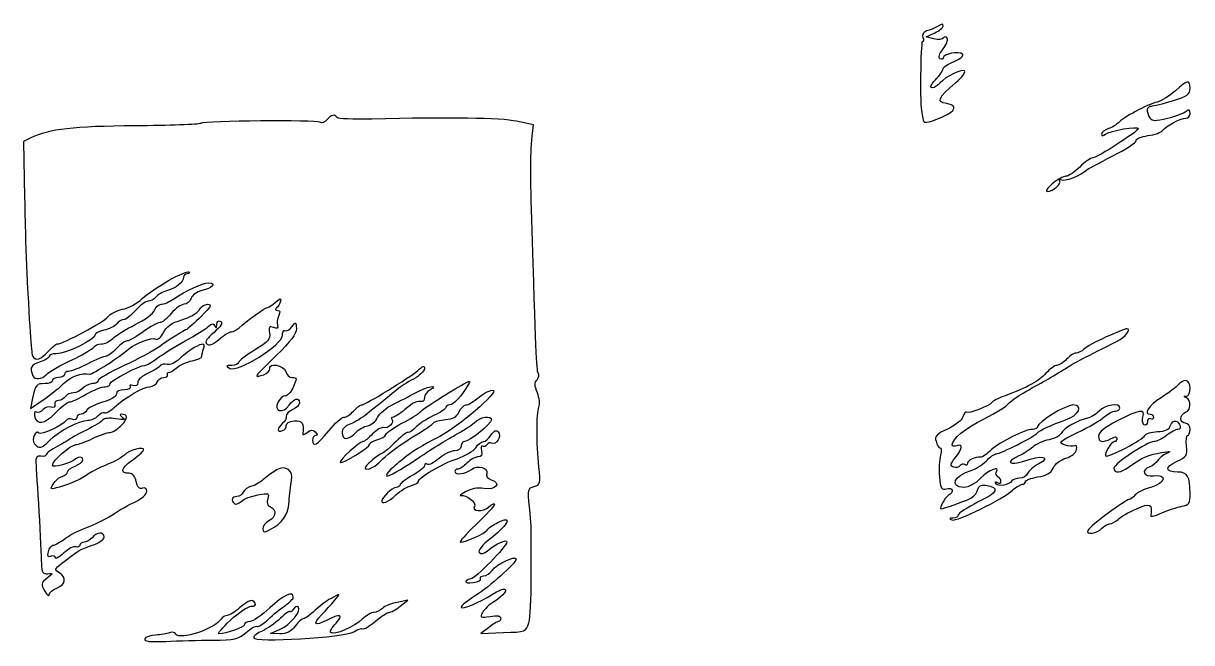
# Model space of a CAD drawing. Extents: x 0 to 69.4, y 0 to 30.3.
# Drawn here: x 62.7 to 69.35, y 3.61 to 7.14 of the extents above; entities that cross this region are included whole.
import ezdxf

# ---------------------------------------------------------------- set-up
doc = ezdxf.new("R2010")
doc.units = 0
doc.header["$MEASUREMENT"] = 0
doc.layers.get('0').update_dxf_attribs({"linetype": 'CONTINUOUS'})

msp = doc.modelspace()

# ---------------------------------------------------------------- linework, layer by layer
at = {"color": 0, "linetype": 'CONTINUOUS'}
for p, q in [((67.899, 7.11724), (67.899, 7.11724)), ((67.8382, 7.05994), (67.8868, 7.08251)), ((67.8817, 7.04779), (67.8382, 7.05994)), ((69.2564, 6.75271), (69.2564, 6.75271)), ((64.4271, 6.58778), (64.4271, 6.58778)), ((65.6024, 6.55826), (65.5069, 6.5791)), ((65.5954, 6.49403), (65.6024, 6.55826)), ((62.7433, 6.48535), (62.6999, 6.46451)), ((62.6999, 6.46451), (62.7068, 6.14513)), ((68.8624, 5.35183), (68.8624, 5.35183)), ((63.6721, 5.29107), (63.6721, 5.29107)), ((69.2721, 5.07926), (69.2721, 5.07926)), ((62.7519, 5.00288), (62.7399, 4.94564)), ((62.7399, 4.94564), (62.8075, 4.99072)), ((63.2642, 4.89356), (63.2642, 4.89356)), ((64.1407, 4.59494), (64.1407, 4.59494)), ((64.4479, 3.86242), (64.4479, 3.86242)), ((64.1025, 3.81033), (64.1025, 3.81033)), ((64.8872, 3.85374), (64.8264, 3.84158)), ((64.8438, 3.81901), (64.8872, 3.85374)), ((64.106, 3.6645), (64.1615, 3.68881)), ((64.1599, 3.66276), (64.106, 3.6645)), ((65.3472, 3.69749), (65.3038, 3.6645)), ((65.3038, 3.6645), (65.4322, 3.66971))]:
    msp.add_line(p, q, dxfattribs=at)
for points in [[(67.899, 7.11724), (67.8851, 7.10856), (67.859, 7.09814), (67.84, 7.09293)], [(67.8868, 7.08251), (67.9129, 7.09467), (67.9338, 7.11203), (67.9338, 7.12071)], [(67.9338, 7.12071), (67.9338, 7.13633), (67.9338, 7.13633), (67.899, 7.11724)], [(67.84, 7.09293), (67.8208, 7.08599), (67.8122, 7.0721), (67.8192, 7.05647)], [(67.8192, 7.05647), (67.8243, 7.04258), (67.8226, 7.03043), (67.8157, 7.03043)], [(67.9354, 7.053), (67.9303, 7.04432), (67.906, 7.04258), (67.8817, 7.04779)], [(67.9338, 6.9905), (67.9528, 7.01481), (67.9632, 7.04258), (67.9581, 7.05126)], [(67.9581, 7.05126), (67.9511, 7.06168), (67.9424, 7.06168), (67.9354, 7.053)], [(67.8157, 7.03043), (67.8053, 7.03043), (67.8018, 6.65549), (67.8122, 6.63118)], [(67.9164, 6.93494), (67.906, 6.94189), (67.9111, 6.96272), (67.9338, 6.9905)], [(67.9338, 6.94015), (67.9338, 6.93147), (67.925, 6.92974), (67.9164, 6.93494)], [(68.0449, 6.96099), (68.0257, 6.98008), (67.9338, 6.96272), (67.9338, 6.94015)], [(67.9338, 6.87765), (67.9338, 6.88633), (67.9615, 6.90543), (67.9963, 6.91932)], [(67.9963, 6.91932), (68.0326, 6.93494), (68.0535, 6.95231), (68.0449, 6.96099)], [(67.8903, 6.81521), (67.9146, 6.84125), (67.9338, 6.86897), (67.9338, 6.87765)], [(68.0551, 6.8655), (68.0361, 6.87765), (67.9493, 6.83431), (67.9181, 6.79785)], [(68.0067, 6.79958), (68.0431, 6.83083), (68.0639, 6.86035), (68.0551, 6.8655)], [(67.8713, 6.77007), (67.8574, 6.77007), (67.8643, 6.78743), (67.8903, 6.81521)], [(67.9181, 6.79785), (67.9042, 6.78222), (67.8851, 6.77007), (67.8713, 6.77007)], [(67.9546, 6.67979), (67.8938, 6.68847), (67.9042, 6.71104), (68.0067, 6.79958)], [(69.3397, 6.7666), (69.3397, 6.81694), (69.3242, 6.81521), (69.2564, 6.75271)], [(69.2564, 6.75271), (69.2251, 6.72493), (69.1783, 6.69542), (69.1522, 6.68847)], [(69.239, 6.69542), (69.3224, 6.72146), (69.3397, 6.73361), (69.3397, 6.7666)], [(67.9303, 6.60514), (68.0083, 6.63813), (68.0188, 6.67111), (67.9546, 6.67979)], [(69.1522, 6.68847), (69.095, 6.67458), (68.9561, 6.59993), (68.9318, 6.57042)], [(69.1124, 6.59819), (69.0897, 6.63292), (69.0932, 6.6659), (69.1193, 6.6659)], [(69.1193, 6.6659), (69.1297, 6.6659), (69.1853, 6.67979), (69.239, 6.69542)], [(64.3872, 6.57389), (64.3646, 6.58778), (63.7328, 6.58083), (63.7085, 6.56694)], [(64.4271, 6.58778), (64.415, 6.57389), (64.3976, 6.56694), (64.3872, 6.57389)], [(64.4861, 6.59993), (64.4722, 6.62076), (64.4514, 6.61729), (64.4271, 6.58778)], [(64.6824, 6.59125), (64.5782, 6.58951), (64.4896, 6.59299), (64.4861, 6.59993)], [(65.5069, 6.5791), (65.4167, 6.59819), (65.125, 6.6034), (64.6824, 6.59125)], [(67.8122, 6.63118), (67.8139, 6.62597), (67.8174, 6.61035), (67.8192, 6.59646)], [(67.8192, 6.59646), (67.8208, 6.56347), (67.8365, 6.56521), (67.9303, 6.60514)], [(69.2112, 6.59472), (69.1418, 6.57736), (69.1244, 6.57736), (69.1124, 6.59819)], [(69.1835, 6.52701), (69.1992, 6.55132), (69.2842, 6.59646), (69.3154, 6.59646)], [(69.3172, 6.63465), (69.305, 6.62424), (69.2582, 6.60688), (69.2112, 6.59472)], [(69.3154, 6.59646), (69.3293, 6.59646), (69.3397, 6.60861), (69.3397, 6.62424)], [(69.3397, 6.62424), (69.3397, 6.64507), (69.3346, 6.64854), (69.3172, 6.63465)], [(63.3335, 6.55306), (62.9881, 6.55132), (62.8457, 6.53396), (62.7433, 6.48535)], [(63.7085, 6.56694), (63.6981, 6.56), (63.5297, 6.55479), (63.3335, 6.55306)], [(69.0446, 6.53743), (69.0446, 6.52181), (68.8103, 6.37082), (68.786, 6.37082)], [(68.8746, 6.53743), (68.8538, 6.53049), (68.8364, 6.5166), (68.8364, 6.50618)], [(68.8589, 6.50618), (68.8832, 6.52528), (69.0446, 6.55479), (69.0446, 6.53743)], [(68.9318, 6.57042), (68.9214, 6.56), (68.8971, 6.54438), (68.8746, 6.53743)], [(69.1001, 6.4975), (69.1383, 6.50271), (69.1765, 6.5166), (69.1835, 6.52701)], [(65.5972, 5.89344), (65.585, 6.25971), (65.585, 6.37776), (65.5954, 6.49403)], [(68.8364, 6.50618), (68.8364, 6.49403), (68.8433, 6.49403), (68.8589, 6.50618)], [(68.8971, 6.38124), (68.9735, 6.41938), (69.0342, 6.45931), (69.0325, 6.46972)], [(69.0325, 6.46972), (69.0307, 6.48014), (69.0603, 6.49229), (69.1001, 6.4975)], [(68.7114, 6.31874), (68.6836, 6.29096), (68.6489, 6.26665), (68.6332, 6.26665)], [(68.786, 6.37082), (68.7739, 6.37082), (68.7408, 6.34825), (68.7114, 6.31874)], [(68.7496, 6.30138), (68.7547, 6.30658), (68.8207, 6.34131), (68.8971, 6.38124)], [(68.6332, 6.26665), (68.6193, 6.26665), (68.5846, 6.24756), (68.5551, 6.22325)], [(68.6107, 6.24582), (68.6332, 6.23714), (68.7218, 6.2736), (68.7496, 6.30138)], [(68.5551, 6.22325), (68.5274, 6.19894), (68.5135, 6.17985), (68.5274, 6.17985)], [(68.5274, 6.17985), (68.5603, 6.18158), (68.6124, 6.22499), (68.5968, 6.24061)], [(68.5968, 6.24061), (68.5899, 6.24756), (68.5968, 6.24929), (68.6107, 6.24582)], [(62.7068, 6.14513), (62.7103, 5.96804), (62.7156, 5.7806), (62.719, 5.72851)], [(65.6319, 5.1435), (65.6215, 5.15392), (65.6181, 5.20774), (65.5972, 5.89344)], [(62.719, 5.72851), (62.7381, 5.35531), (62.745, 5.25461), (62.7538, 5.24072)], [(63.3769, 5.57053), (63.4376, 5.62782), (63.6269, 5.73546), (63.6425, 5.72157)], [(63.6425, 5.72157), (63.6478, 5.71636), (63.6425, 5.71115), (63.6321, 5.71115)], [(63.6112, 5.69206), (63.6112, 5.66428), (63.5679, 5.62782), (63.5193, 5.61567)], [(63.5557, 5.56879), (63.6269, 5.6174), (63.7172, 5.65907), (63.7536, 5.65907)], [(63.6321, 5.71115), (63.62, 5.71115), (63.6112, 5.70247), (63.6112, 5.69206)], [(63.7536, 5.65907), (63.8022, 5.65907), (63.7763, 5.62956), (63.7154, 5.61567)], [(63.5193, 5.61567), (63.4932, 5.60872), (63.4654, 5.5931), (63.4533, 5.57921)], [(63.7154, 5.61567), (63.6876, 5.60872), (63.6599, 5.58963), (63.6547, 5.57053)], [(63.2642, 5.50976), (63.2971, 5.51497), (63.3474, 5.54275), (63.3769, 5.57053)], [(63.4099, 5.5549), (63.396, 5.5549), (63.3647, 5.53233), (63.3388, 5.50282)], [(63.4533, 5.57921), (63.4429, 5.56532), (63.4221, 5.5549), (63.4099, 5.5549)], [(63.4464, 5.50456), (63.4533, 5.52192), (63.4689, 5.53754), (63.4846, 5.53754)], [(63.4846, 5.53754), (63.4985, 5.53754), (63.5314, 5.55143), (63.5557, 5.56879)], [(63.6147, 5.53754), (63.5974, 5.53754), (63.5661, 5.51497), (63.5418, 5.48546)], [(63.6547, 5.57053), (63.6478, 5.55317), (63.6304, 5.53754), (63.6147, 5.53754)], [(63.6999, 5.50456), (63.7085, 5.52365), (63.7311, 5.53754), (63.7485, 5.53754)], [(63.7485, 5.53754), (63.7744, 5.53754), (63.7658, 5.52365), (63.7138, 5.46983)], [(63.9272, 5.40392), (63.9671, 5.44211), (64.0765, 5.52018), (64.0904, 5.52018)], [(64.0904, 5.52018), (64.0974, 5.52018), (64.1182, 5.53407), (64.1356, 5.54969)], [(64.1356, 5.54969), (64.1615, 5.574), (64.1685, 5.574), (64.1633, 5.5549)], [(64.1633, 5.5549), (64.1599, 5.54101), (64.1511, 5.52365), (64.1407, 5.51671)], [(62.8926, 5.3119), (62.9256, 5.3119), (63.1617, 5.43864), (63.1808, 5.46636)], [(63.1808, 5.46636), (63.1929, 5.48372), (63.2311, 5.50282), (63.2642, 5.50976)], [(63.3388, 5.50282), (63.3144, 5.47504), (63.2832, 5.45074), (63.2728, 5.45074)], [(63.3369, 5.42301), (63.3925, 5.449), (63.4411, 5.48719), (63.4464, 5.50456)], [(63.5418, 5.48546), (63.5175, 5.45768), (63.4897, 5.43343), (63.4776, 5.43343)], [(63.6008, 5.449), (63.646, 5.46115), (63.6894, 5.48719), (63.6999, 5.50456)], [(63.7138, 5.46983), (63.6756, 5.43343), (63.6356, 5.39697), (63.6235, 5.39176)], [(64.1407, 5.51671), (64.1303, 5.50803), (64.1321, 5.50282), (64.146, 5.50282)], [(64.1529, 5.47331), (64.1442, 5.45594), (64.1407, 5.43169), (64.146, 5.41781)], [(64.146, 5.50282), (64.1615, 5.50282), (64.1633, 5.49414), (64.1529, 5.47331)], [(63.1582, 5.39003), (63.1304, 5.38308), (63.1079, 5.37267), (63.1079, 5.36399)], [(63.2311, 5.42649), (63.219, 5.4126), (63.186, 5.39524), (63.1582, 5.39003)], [(63.2086, 5.34315), (63.2242, 5.35878), (63.2832, 5.39524), (63.3369, 5.42301)], [(63.2728, 5.45074), (63.2607, 5.45074), (63.2415, 5.44038), (63.2311, 5.42649)], [(63.4776, 5.43343), (63.4654, 5.43343), (63.4221, 5.41086), (63.3821, 5.38135)], [(63.6235, 5.39176), (63.5818, 5.36919), (63.5314, 5.33794), (63.4758, 5.29801)], [(63.4967, 5.37614), (63.514, 5.41086), (63.5436, 5.43169), (63.6008, 5.449)], [(63.62, 5.32926), (63.6772, 5.36051), (63.7362, 5.39697), (63.7519, 5.41086)], [(63.7519, 5.41086), (63.7763, 5.42996), (63.7832, 5.43169), (63.7901, 5.4126)], [(63.8231, 5.44038), (63.8369, 5.43169), (63.8231, 5.41086), (63.7849, 5.37788)], [(63.7901, 5.4126), (63.7969, 5.39871), (63.8004, 5.40218), (63.8004, 5.42128)], [(63.8004, 5.42128), (63.8022, 5.44038), (63.8092, 5.44726), (63.8231, 5.44038)], [(63.8837, 5.38135), (63.8942, 5.38135), (63.915, 5.39176), (63.9272, 5.40392)], [(64.1233, 5.40565), (64.099, 5.41433), (64.0939, 5.40913), (64.1008, 5.3744)], [(64.146, 5.41781), (64.1511, 5.40044), (64.146, 5.39697), (64.1233, 5.40565)], [(64.2536, 5.39871), (64.2536, 5.36746), (64.2206, 5.32579), (64.1407, 5.24767)], [(64.1737, 5.36051), (64.1737, 5.37961), (64.1807, 5.3935), (64.1876, 5.38829)], [(64.1876, 5.38829), (64.1962, 5.38135), (64.2154, 5.39176), (64.2275, 5.40913)], [(64.2275, 5.40913), (64.2518, 5.44038), (64.2518, 5.44038), (64.2536, 5.39871)], [(68.9788, 5.39871), (68.9718, 5.39871), (68.9197, 5.37614), (68.8624, 5.35183)], [(68.9249, 5.32753), (68.97, 5.3501), (69.0082, 5.39871), (68.9788, 5.39871)], [(63.1079, 5.36399), (63.1079, 5.33621), (62.9447, 5.25635), (62.8874, 5.25635)], [(63.1443, 5.3119), (63.1617, 5.3119), (63.1913, 5.32579), (63.2086, 5.34315)], [(63.2901, 5.32926), (63.2797, 5.32926), (63.2519, 5.31017), (63.2294, 5.28586)], [(63.3821, 5.38135), (63.3439, 5.35357), (63.3024, 5.32926), (63.2901, 5.32926)], [(63.2989, 5.28239), (63.3369, 5.31711), (63.4325, 5.35183), (63.4533, 5.33968)], [(63.4533, 5.33968), (63.4638, 5.33274), (63.4828, 5.3501), (63.4967, 5.37614)], [(63.4619, 5.23031), (63.4915, 5.25288), (63.5626, 5.29801), (63.62, 5.32926)], [(63.7849, 5.37788), (63.745, 5.34489), (63.7311, 5.32406), (63.7432, 5.3119)], [(63.7432, 5.3119), (63.7554, 5.29975), (63.7779, 5.30843), (63.8126, 5.33794)], [(63.8126, 5.33794), (63.8404, 5.36225), (63.8717, 5.38135), (63.8837, 5.38135)], [(63.8751, 5.17301), (63.9185, 5.14697), (64.1754, 5.30843), (64.1737, 5.36051)], [(64.1008, 5.3744), (64.1078, 5.33968), (64.0939, 5.32406), (64.0157, 5.27718)], [(68.6281, 5.17128), (68.6663, 5.19732), (68.76, 5.24593), (68.9249, 5.32753)], [(68.8624, 5.35183), (68.8051, 5.32579), (68.7478, 5.29454), (68.7357, 5.28239)], [(62.7538, 5.24072), (62.7693, 5.21468), (62.7989, 5.22336), (62.8406, 5.2685)], [(62.8406, 5.2685), (62.8631, 5.29281), (62.8857, 5.3119), (62.8926, 5.3119)], [(62.8874, 5.25635), (62.8649, 5.25635), (62.8475, 5.2494), (62.8475, 5.24246)], [(62.9985, 5.23204), (63.0471, 5.25635), (63.0922, 5.28413), (63.0992, 5.29281)], [(63.0783, 5.14003), (63.0922, 5.13829), (63.2538, 5.24246), (63.2989, 5.28239)], [(63.0992, 5.29281), (63.1044, 5.30322), (63.1253, 5.3119), (63.1443, 5.3119)], [(63.2294, 5.28586), (63.2068, 5.26156), (63.1808, 5.24246), (63.1704, 5.24246)], [(63.4758, 5.29801), (63.4464, 5.27544), (63.3543, 5.22683), (63.2728, 5.18864)], [(63.6721, 5.29107), (63.6529, 5.28065), (63.6165, 5.25288), (63.5904, 5.22857)], [(63.7258, 5.28413), (63.7381, 5.31711), (63.7207, 5.31885), (63.6721, 5.29107)], [(63.7154, 5.24246), (63.7154, 5.25114), (63.7207, 5.2685), (63.7258, 5.28413)], [(64.0157, 5.27718), (63.9654, 5.24593), (63.9237, 5.21468), (63.9237, 5.206)], [(68.6906, 5.25982), (68.6783, 5.25982), (68.654, 5.24419), (68.6367, 5.2251)], [(68.7357, 5.28239), (68.7235, 5.27024), (68.7026, 5.25982), (68.6906, 5.25982)], [(62.7954, 5.20947), (62.7415, 5.19211), (62.7346, 5.17822), (62.7538, 5.13135)], [(62.8475, 5.24246), (62.8475, 5.23378), (62.8249, 5.21989), (62.7954, 5.20947)], [(62.8301, 5.13656), (62.8457, 5.15392), (62.9047, 5.18864), (62.9985, 5.23204)], [(63.0663, 5.19906), (63.0193, 5.17475), (62.9707, 5.15565), (62.9568, 5.15565)], [(63.1704, 5.24246), (63.16, 5.24246), (63.1131, 5.22336), (63.0663, 5.19906)], [(63.2728, 5.18864), (63.1913, 5.15044), (63.1253, 5.11225), (63.1253, 5.10357)], [(63.1947, 5.08621), (63.1947, 5.10357), (63.3596, 5.19038), (63.3908, 5.19038)], [(63.3908, 5.19038), (63.4013, 5.19038), (63.4325, 5.20947), (63.4619, 5.23031)], [(63.4793, 5.18864), (63.4742, 5.17822), (63.4411, 5.15913), (63.4099, 5.14524)], [(63.5175, 5.19558), (63.5036, 5.20079), (63.4862, 5.19732), (63.4793, 5.18864)], [(63.5904, 5.22857), (63.5644, 5.20426), (63.5332, 5.19038), (63.5175, 5.19558)], [(63.5696, 5.17475), (63.5888, 5.19038), (63.6286, 5.20947), (63.6599, 5.21642)], [(63.6599, 5.21642), (63.6894, 5.22163), (63.7154, 5.23378), (63.7154, 5.24246)], [(63.8856, 5.19038), (63.8508, 5.18864), (63.849, 5.1869), (63.8751, 5.17301)], [(63.9237, 5.206), (63.9237, 5.19732), (63.9064, 5.19038), (63.8856, 5.19038)], [(64.1407, 5.24767), (64.0782, 5.18864), (64.0279, 5.13656), (64.0279, 5.13135)], [(64.1025, 5.17128), (64.0939, 5.20774), (64.1807, 5.19211), (64.1928, 5.15565)], [(64.9444, 5.16086), (64.974, 5.18864), (64.9826, 5.19038), (64.9826, 5.17128)], [(68.5811, 5.19038), (68.569, 5.19038), (68.5413, 5.16954), (68.5188, 5.14524)], [(68.6367, 5.2251), (68.6193, 5.206), (68.595, 5.19038), (68.5811, 5.19038)], [(62.7538, 5.13135), (62.7624, 5.10704), (62.8075, 5.11051), (62.8301, 5.13656)], [(62.8996, 5.12093), (62.8804, 5.12093), (62.8649, 5.11399), (62.8649, 5.10357)], [(62.9343, 5.13829), (62.9343, 5.12961), (62.9186, 5.12093), (62.8996, 5.12093)], [(62.929, 5.08621), (62.9776, 5.13135), (63.0263, 5.14871), (63.0783, 5.14003)], [(62.9568, 5.15565), (62.9447, 5.15565), (62.9343, 5.14871), (62.9343, 5.13829)], [(63.4099, 5.14524), (63.3769, 5.13135), (63.3508, 5.10878), (63.3508, 5.09315)], [(63.4619, 5.09489), (63.4672, 5.10878), (63.4828, 5.12093), (63.4985, 5.12093)], [(63.4985, 5.12093), (63.5124, 5.12093), (63.5228, 5.12788), (63.521, 5.13656)], [(63.521, 5.13656), (63.5175, 5.14524), (63.521, 5.15044), (63.5263, 5.15044)], [(63.5263, 5.15044), (63.5332, 5.14871), (63.5522, 5.15913), (63.5696, 5.17475)], [(64.0279, 5.13135), (64.0279, 5.12614), (64.0453, 5.12961), (64.0678, 5.13656)], [(64.0678, 5.13656), (64.0886, 5.14524), (64.1043, 5.16086), (64.1025, 5.17128)], [(64.1928, 5.15565), (64.1981, 5.13656), (64.2154, 5.12093), (64.2293, 5.12093)], [(64.2293, 5.12093), (64.2587, 5.12093), (64.2587, 5.11746), (64.2328, 5.06017)], [(64.6233, 4.96474), (64.6458, 4.96474), (64.8958, 5.11919), (64.9444, 5.16086)], [(64.9826, 5.17128), (64.9826, 5.15739), (64.9549, 5.13135), (64.9201, 5.11225)], [(65.6232, 5.10878), (65.6336, 5.12267), (65.6371, 5.13829), (65.6319, 5.1435)], [(68.5188, 5.14524), (68.4822, 5.10183), (68.4163, 5.06538), (68.2808, 5.01503)], [(68.5204, 5.10531), (68.5551, 5.12614), (68.6038, 5.15565), (68.6281, 5.17128)], [(62.8232, 5.08621), (62.7746, 5.08621), (62.7693, 5.081), (62.7519, 5.00288)], [(62.8075, 4.99072), (62.844, 5.01503), (62.8996, 5.05843), (62.929, 5.08621)], [(62.8649, 5.10357), (62.8649, 5.09489), (62.8457, 5.08621), (62.8232, 5.08621)], [(63.0385, 5.06017), (63.0263, 5.04628), (63.0019, 5.03413), (62.9846, 5.03413)], [(63.0922, 5.08621), (63.0749, 5.08621), (63.0506, 5.07406), (63.0385, 5.06017)], [(63.0575, 5.02544), (63.0992, 5.04975), (63.1478, 5.06885), (63.1651, 5.06885)], [(63.1253, 5.10357), (63.1253, 5.09315), (63.1114, 5.08621), (63.0922, 5.08621)], [(63.1651, 5.06885), (63.1808, 5.06885), (63.1947, 5.07579), (63.1947, 5.08621)], [(63.2172, 4.95085), (63.2797, 5.00808), (63.3839, 5.06885), (63.4203, 5.06885)], [(63.3075, 5.06885), (63.3128, 5.05843), (63.2989, 5.05149), (63.2746, 5.05149)], [(63.3231, 5.07579), (63.3093, 5.081), (63.3024, 5.07926), (63.3075, 5.06885)], [(63.3508, 5.09315), (63.3508, 5.07579), (63.3422, 5.06885), (63.3231, 5.07579)], [(63.4203, 5.06885), (63.4376, 5.06885), (63.455, 5.081), (63.4619, 5.09489)], [(64.2328, 5.06017), (64.2224, 5.03586), (64.2032, 5.01676), (64.1911, 5.01676)], [(64.8264, 5.05322), (64.7951, 5.02544), (64.75, 4.98899), (64.6442, 4.90571)], [(64.9201, 5.11225), (64.8872, 5.09489), (64.8438, 5.06711), (64.8264, 5.05322)], [(64.9306, 5.03413), (64.9949, 5.06885), (65.0712, 5.08447), (65.0139, 5.04975)], [(64.9567, 4.92307), (64.974, 4.9439), (65.1319, 5.04454), (65.2067, 5.08447)], [(65.2326, 5.08274), (65.1928, 5.01503), (65.1476, 4.96474), (65.1268, 4.96474)], [(65.2067, 5.08447), (65.2396, 5.10357), (65.2447, 5.10357), (65.2326, 5.08274)], [(65.625, 5.03413), (65.6093, 5.07232), (65.6076, 5.09315), (65.6232, 5.10878)], [(68.3903, 5.03239), (68.425, 5.05322), (68.484, 5.08621), (68.5204, 5.10531)], [(69.2721, 5.07926), (69.2617, 5.06711), (69.2182, 5.03413), (69.1749, 5.00635)], [(69.3154, 5.10357), (69.3033, 5.10357), (69.2825, 5.09315), (69.2721, 5.07926)], [(69.3189, 5.01503), (69.3485, 5.01676), (69.3467, 5.10357), (69.3154, 5.10357)], [(62.8996, 4.99072), (62.8857, 4.99072), (62.8753, 4.98031), (62.8788, 4.96647)], [(62.9394, 5.01329), (62.9325, 5.00114), (62.9135, 4.99072), (62.8996, 4.99072)], [(62.9846, 5.03413), (62.9672, 5.03413), (62.9464, 5.02371), (62.9394, 5.01329)], [(62.9621, 4.98204), (62.9742, 4.98204), (63.0176, 5.00114), (63.0575, 5.02544)], [(63.2294, 5.02718), (63.2294, 5.01329), (63.1947, 4.99246), (63.1496, 4.98031)], [(63.2746, 5.05149), (63.2468, 5.05149), (63.2294, 5.04107), (63.2294, 5.02718)], [(64.1911, 5.01676), (64.1789, 5.01676), (64.1599, 5.00114), (64.1494, 4.98204)], [(64.2119, 4.963), (64.2414, 5.00288), (64.2708, 5.01156), (64.2708, 4.97683)], [(64.8021, 4.96821), (64.8403, 4.98551), (64.8976, 5.01503), (64.9306, 5.03413)], [(64.9706, 4.98378), (64.9393, 4.98899), (64.9185, 4.98031), (64.8715, 4.93869)], [(64.9826, 5.00808), (64.9826, 4.99419), (64.9775, 4.98378), (64.9706, 4.98378)], [(65.0139, 5.04975), (64.9965, 5.04107), (64.9826, 5.02024), (64.9826, 5.00808)], [(65.375, 5.04801), (65.4079, 5.04107), (65.1701, 4.83626), (65.0694, 4.78592)], [(65.2188, 4.96474), (65.2308, 4.96474), (65.2639, 4.98551), (65.2933, 5.00982)], [(65.2933, 5.00982), (65.3229, 5.03413), (65.3593, 5.05149), (65.375, 5.04801)], [(65.6336, 4.95258), (65.6406, 4.96821), (65.6371, 5.00635), (65.625, 5.03413)], [(68.2808, 5.01503), (68.2479, 5.00288), (68.2167, 4.98725), (68.2114, 4.97857)], [(68.3069, 4.97336), (68.3174, 4.98551), (68.3538, 5.01156), (68.3903, 5.03239)], [(69.1749, 5.00635), (69.1036, 4.96126), (69.0724, 4.91265), (69.114, 4.91265)], [(69.3189, 5.00461), (69.3015, 5.01156), (69.3015, 5.01503), (69.3189, 5.01503)], [(69.3137, 4.92307), (69.345, 4.93522), (69.3485, 4.99246), (69.3189, 5.00461)], [(62.7746, 4.92307), (62.7642, 4.93001), (62.7607, 4.9196), (62.7642, 4.90224)], [(62.8128, 4.93869), (62.8006, 4.92481), (62.7832, 4.91786), (62.7746, 4.92307)], [(62.8579, 4.95258), (62.844, 4.95779), (62.8232, 4.95085), (62.8128, 4.93869)], [(62.8788, 4.96647), (62.8822, 4.95258), (62.8735, 4.94738), (62.8579, 4.95258)], [(62.8822, 4.9196), (62.9151, 4.95432), (62.9517, 4.98204), (62.9621, 4.98204)], [(63.061, 4.93522), (63.0558, 4.92307), (63.0419, 4.91265), (63.0281, 4.91265)], [(63.1496, 4.98031), (63.1044, 4.96647), (63.0644, 4.94564), (63.061, 4.93522)], [(63.1253, 4.90397), (63.1374, 4.91786), (63.1531, 4.92481), (63.16, 4.92133)], [(63.16, 4.92133), (63.1686, 4.91613), (63.1947, 4.93001), (63.2172, 4.95085)], [(64.1494, 4.98204), (64.1217, 4.93001), (64.1772, 4.91265), (64.2119, 4.963)], [(64.2328, 4.93869), (64.2101, 4.92828), (64.1946, 4.91092), (64.1962, 4.9005)], [(64.2708, 4.97683), (64.2708, 4.96474), (64.2536, 4.94738), (64.2328, 4.93869)], [(64.5243, 4.89529), (64.5382, 4.89529), (64.5625, 4.91092), (64.5782, 4.93001)], [(64.5782, 4.93001), (64.5956, 4.94911), (64.6146, 4.96474), (64.6233, 4.96474)], [(64.7153, 4.89356), (64.7275, 4.91613), (64.7657, 4.94911), (64.8021, 4.96821)], [(64.8715, 4.93869), (64.8438, 4.91439), (64.8125, 4.89529), (64.8039, 4.89529)], [(64.8542, 4.86057), (64.9011, 4.88488), (64.9462, 4.91265), (64.9567, 4.92307)], [(65.1042, 4.95085), (65.1042, 4.94217), (65.0729, 4.92133), (65.0347, 4.90397)], [(65.1025, 4.8814), (65.1442, 4.88488), (65.1667, 4.89703), (65.1789, 4.92481)], [(65.1268, 4.96474), (65.1146, 4.96474), (65.1042, 4.95779), (65.1042, 4.95085)], [(65.1789, 4.92481), (65.1893, 4.94738), (65.2067, 4.96474), (65.2188, 4.96474)], [(65.6336, 4.61231), (65.6197, 4.74946), (65.6197, 4.91439), (65.6336, 4.95258)], [(68.0674, 4.92307), (68.0621, 4.92828), (68.0535, 4.91613), (68.0465, 4.89703)], [(68.2114, 4.97857), (68.1975, 4.95953), (68.0778, 4.91265), (68.0674, 4.92307)], [(68.1681, 4.88661), (68.2357, 4.92133), (68.2982, 4.95953), (68.3069, 4.97336)], [(68.6732, 4.96474), (68.6315, 4.96474), (68.4718, 4.86751), (68.4718, 4.84147)], [(68.6315, 4.87967), (68.7061, 4.90571), (68.7357, 4.96474), (68.6732, 4.96474)], [(68.8225, 4.93001), (68.8051, 4.91092), (68.7756, 4.89356), (68.7565, 4.89008)], [(68.9406, 4.94738), (68.9406, 4.97857), (68.8554, 4.96647), (68.8225, 4.93001)], [(68.8503, 4.89703), (68.8711, 4.91439), (68.8989, 4.93001), (68.9144, 4.93001)], [(68.9144, 4.93001), (68.9283, 4.93001), (68.9406, 4.93869), (68.9406, 4.94738)], [(69.0707, 4.89703), (69.0862, 4.9439), (69.0499, 4.93869), (68.9249, 4.87446)], [(69.2876, 4.88661), (69.2876, 4.90224), (69.2999, 4.91786), (69.3137, 4.92307)], [(62.7642, 4.90224), (62.7746, 4.84842), (62.8179, 4.85536), (62.8822, 4.9196)], [(62.9429, 4.87619), (62.9256, 4.85015), (62.8006, 4.79113), (62.7885, 4.80501)], [(62.8492, 4.76335), (62.9031, 4.81717), (63.0193, 4.87793), (63.0663, 4.87793)], [(62.9776, 4.88314), (62.9638, 4.89008), (62.9482, 4.88661), (62.9429, 4.87619)], [(63.0038, 4.89356), (63.0038, 4.88314), (62.9915, 4.87793), (62.9776, 4.88314)], [(63.0281, 4.91265), (63.0142, 4.91265), (63.0038, 4.90397), (63.0038, 4.89356)], [(63.1531, 4.87967), (63.1461, 4.87099), (63.1044, 4.84494), (63.0593, 4.82238)], [(63.0663, 4.87793), (63.0871, 4.87793), (63.1131, 4.89008), (63.1253, 4.90397)], [(63.226, 4.88661), (63.1913, 4.89182), (63.1582, 4.88835), (63.1531, 4.87967)], [(63.2642, 4.89356), (63.2832, 4.87967), (63.2746, 4.87793), (63.226, 4.88661)], [(63.2572, 4.91265), (63.2468, 4.91265), (63.2503, 4.90397), (63.2642, 4.89356)], [(63.2589, 4.85015), (63.2971, 4.88835), (63.2954, 4.91265), (63.2572, 4.91265)], [(64.1754, 4.86057), (64.1425, 4.83279), (64.1425, 4.80675), (64.1754, 4.8189)], [(64.1962, 4.9005), (64.1981, 4.89008), (64.1893, 4.87099), (64.1754, 4.86057)], [(64.1962, 4.84842), (64.1946, 4.86057), (64.2136, 4.87099), (64.2414, 4.87446)], [(64.2414, 4.87446), (64.2865, 4.87967), (64.3004, 4.85883), (64.29, 4.80154)], [(64.4375, 4.81717), (64.4722, 4.86057), (64.5122, 4.89529), (64.5243, 4.89529)], [(64.5539, 4.85363), (64.5296, 4.84668), (64.5139, 4.82758), (64.5139, 4.80675)], [(64.6442, 4.90571), (64.6164, 4.88314), (64.5747, 4.86057), (64.5539, 4.85363)], [(64.6581, 4.84668), (64.6789, 4.85015), (64.7049, 4.87099), (64.7153, 4.89356)], [(64.7969, 4.88314), (64.8143, 4.86751), (64.7743, 4.82585), (64.75, 4.83626)], [(64.7622, 4.79633), (64.7674, 4.80849), (64.809, 4.83626), (64.8542, 4.86057)], [(64.8039, 4.89529), (64.7935, 4.89529), (64.7917, 4.89008), (64.7969, 4.88314)], [(64.9132, 4.78071), (64.9757, 4.8189), (65.0296, 4.85536), (65.0347, 4.86404)], [(65.0347, 4.90397), (64.9965, 4.88661), (64.9532, 4.85883), (64.9375, 4.84147)], [(65.0347, 4.86404), (65.04, 4.87099), (65.0712, 4.87967), (65.1025, 4.8814)], [(65.1563, 4.79286), (65.1997, 4.81543), (65.2482, 4.84668), (65.2656, 4.86404)], [(65.3646, 4.87967), (65.3646, 4.85883), (65.2361, 4.7564), (65.2101, 4.7564)], [(65.2656, 4.86404), (65.2986, 4.89703), (65.3646, 4.90744), (65.3646, 4.87967)], [(68.0465, 4.89703), (68.0414, 4.87793), (68.0014, 4.84668), (67.9597, 4.82758)], [(67.9858, 4.73731), (67.9858, 4.77203), (68.0551, 4.82932), (68.1681, 4.88661)], [(68.4701, 4.80501), (68.484, 4.82064), (68.5499, 4.85189), (68.6315, 4.87967)], [(68.7565, 4.89008), (68.7061, 4.8814), (68.6158, 4.82932), (68.6054, 4.80328)], [(68.6992, 4.80849), (68.7635, 4.838), (68.8311, 4.87793), (68.8503, 4.89703)], [(68.9249, 4.87446), (68.8538, 4.838), (68.819, 4.81022), (68.819, 4.78765)], [(69.0793, 4.85189), (69.0689, 4.85883), (69.0654, 4.87793), (69.0707, 4.89703)], [(69.0967, 4.86925), (69.0967, 4.85363), (69.0881, 4.84668), (69.0793, 4.85189)], [(69.114, 4.88661), (69.1054, 4.89182), (69.0967, 4.88488), (69.0967, 4.86925)], [(69.114, 4.91265), (69.1244, 4.91265), (69.1314, 4.90397), (69.1314, 4.89356)], [(69.1314, 4.89356), (69.1314, 4.88488), (69.1244, 4.8814), (69.114, 4.88661)], [(69.2286, 4.84842), (69.2339, 4.86578), (69.2478, 4.87619), (69.2582, 4.87272)], [(69.2582, 4.87272), (69.2842, 4.86404), (69.2946, 4.82585), (69.2703, 4.82585)], [(69.3137, 4.86057), (69.2999, 4.86057), (69.2876, 4.87272), (69.2876, 4.88661)], [(69.3397, 4.82585), (69.3397, 4.84494), (69.3276, 4.86057), (69.3137, 4.86057)], [(62.7885, 4.80501), (62.7676, 4.82585), (62.7433, 4.76856), (62.7642, 4.74425)], [(63.0593, 4.82238), (63.0142, 4.79981), (62.9742, 4.77897), (62.969, 4.77376)], [(63.094, 4.77376), (63.1339, 4.79286), (63.179, 4.80849), (63.1929, 4.80849)], [(63.1929, 4.80849), (63.2086, 4.80849), (63.2381, 4.82758), (63.2589, 4.85015)], [(64.1754, 4.8189), (64.1893, 4.82411), (64.1981, 4.838), (64.1962, 4.84842)], [(64.29, 4.80154), (64.2882, 4.79286), (64.2986, 4.79633), (64.3143, 4.80849)], [(64.3143, 4.80849), (64.3351, 4.82585), (64.3472, 4.82585), (64.3611, 4.81196)], [(64.3456, 4.76508), (64.3456, 4.72168), (64.3699, 4.73557), (64.4375, 4.81717)], [(64.3646, 4.79113), (64.3542, 4.79113), (64.3456, 4.77897), (64.3456, 4.76508)], [(64.3611, 4.81196), (64.375, 4.79807), (64.375, 4.79113), (64.3646, 4.79113)], [(64.5139, 4.80675), (64.5139, 4.76335), (64.5521, 4.76508), (64.5903, 4.80675)], [(64.5903, 4.80675), (64.6076, 4.82585), (64.6389, 4.84321), (64.6581, 4.84668)], [(64.6875, 4.79981), (64.665, 4.7755), (64.6407, 4.7564), (64.6319, 4.7564)], [(64.75, 4.83626), (64.7396, 4.83974), (64.7101, 4.82411), (64.6875, 4.79981)], [(64.7118, 4.76682), (64.7361, 4.77203), (64.7587, 4.78592), (64.7622, 4.79633)], [(64.8889, 4.80849), (64.8785, 4.80849), (64.8438, 4.78071), (64.8108, 4.74772)], [(64.9375, 4.84147), (64.9201, 4.82238), (64.8993, 4.80849), (64.8889, 4.80849)], [(64.9306, 4.65224), (65.0122, 4.70779), (65.1129, 4.77029), (65.1563, 4.79286)], [(65.3176, 4.7564), (65.3299, 4.7564), (65.3489, 4.77376), (65.3611, 4.79286)], [(65.3611, 4.79286), (65.3785, 4.8189), (65.3906, 4.82411), (65.4028, 4.81196)], [(65.4028, 4.81196), (65.4253, 4.78939), (65.3889, 4.7321), (65.3646, 4.74772)], [(67.9597, 4.82758), (67.8972, 4.79981), (67.8851, 4.78765), (67.8938, 4.75814)], [(68.4424, 4.82585), (68.3989, 4.82585), (68.2618, 4.7564), (68.2079, 4.70953)], [(68.2375, 4.68696), (68.26, 4.68696), (68.4563, 4.78592), (68.4701, 4.80501)], [(68.4718, 4.84147), (68.4718, 4.83279), (68.4579, 4.82585), (68.4424, 4.82585)], [(68.6054, 4.80328), (68.6003, 4.78939), (68.569, 4.77376), (68.5378, 4.76682)], [(68.6246, 4.73731), (68.5881, 4.75119), (68.595, 4.7564), (68.6992, 4.80849)], [(68.819, 4.78765), (68.819, 4.75293), (68.8399, 4.74772), (68.8901, 4.77376)], [(68.8589, 4.67481), (68.8711, 4.66265), (69.0742, 4.76856), (69.0828, 4.79113)], [(69.0828, 4.79113), (69.0862, 4.80154), (69.1175, 4.81196), (69.154, 4.81369)], [(69.2061, 4.79113), (69.1818, 4.77203), (69.1487, 4.7564), (69.1349, 4.7564)], [(69.154, 4.81369), (69.1992, 4.81543), (69.2217, 4.82585), (69.2286, 4.84842)], [(69.2703, 4.82585), (69.2582, 4.82585), (69.2304, 4.81022), (69.2061, 4.79113)], [(69.3189, 4.7321), (69.3154, 4.76508), (69.3189, 4.79113), (69.3258, 4.79113)], [(69.3258, 4.79113), (69.3328, 4.79113), (69.3397, 4.80675), (69.3397, 4.82585)], [(62.7642, 4.74425), (62.7901, 4.713), (62.8024, 4.71647), (62.8492, 4.76335)], [(62.8961, 4.73036), (62.8596, 4.71126), (62.8301, 4.69043), (62.8301, 4.68175)], [(62.8649, 4.62099), (62.8649, 4.64703), (62.969, 4.73904), (62.9985, 4.73904)], [(62.969, 4.77376), (62.9638, 4.76856), (62.9308, 4.74946), (62.8961, 4.73036)], [(62.9985, 4.73904), (63.0107, 4.73904), (63.0558, 4.75467), (63.094, 4.77376)], [(63.3839, 4.70779), (63.3925, 4.7321), (63.2989, 4.70953), (63.2746, 4.68001)], [(64.6319, 4.7564), (64.6129, 4.7564), (64.4949, 4.64876), (64.5035, 4.63835)], [(64.5035, 4.63835), (64.5157, 4.62793), (64.6701, 4.72342), (64.6701, 4.74078)], [(64.6701, 4.74078), (64.6701, 4.74946), (64.6893, 4.75988), (64.7118, 4.76682)], [(64.8108, 4.74772), (64.7778, 4.71474), (64.7465, 4.68696), (64.7379, 4.68696)], [(64.7465, 4.65744), (64.7761, 4.68696), (64.8507, 4.74425), (64.9132, 4.78071)], [(65.0694, 4.78592), (64.9671, 4.7321), (64.9063, 4.69564), (64.8646, 4.66092)], [(65.191, 4.73036), (65.191, 4.71474), (65.1754, 4.70432), (65.1546, 4.70432)], [(65.1685, 4.65918), (65.2135, 4.67481), (65.2621, 4.70258), (65.2743, 4.72168)], [(65.2101, 4.7564), (65.1997, 4.7564), (65.191, 4.74425), (65.191, 4.73036)], [(65.2743, 4.72168), (65.2864, 4.74078), (65.3056, 4.7564), (65.3176, 4.7564)], [(65.3125, 4.73036), (65.3056, 4.73557), (65.3021, 4.72342), (65.3072, 4.70432)], [(65.3385, 4.73904), (65.3315, 4.72863), (65.3211, 4.72515), (65.3125, 4.73036)], [(65.3646, 4.74772), (65.3558, 4.75293), (65.3454, 4.74946), (65.3385, 4.73904)], [(67.8938, 4.75814), (67.899, 4.73731), (67.9094, 4.72168), (67.9164, 4.72168)], [(67.9164, 4.72168), (67.925, 4.72168), (67.925, 4.70258), (67.9199, 4.67828)], [(68.0118, 4.7321), (67.9979, 4.72689), (67.9858, 4.72863), (67.9858, 4.73731)], [(68.0032, 4.66439), (68.0449, 4.71647), (68.0483, 4.74599), (68.0118, 4.7321)], [(68.444, 4.72515), (68.4267, 4.70953), (68.3903, 4.68522), (68.3642, 4.67481)], [(68.5378, 4.76682), (68.5049, 4.76161), (68.4632, 4.74251), (68.444, 4.72515)], [(68.6836, 4.7321), (68.6732, 4.72689), (68.6471, 4.72863), (68.6246, 4.73731)], [(68.694, 4.71126), (68.6975, 4.72863), (68.694, 4.73904), (68.6836, 4.7321)], [(68.9093, 4.7564), (68.8936, 4.7564), (68.8485, 4.68522), (68.8589, 4.67481)], [(68.8901, 4.77376), (68.9128, 4.78592), (68.9232, 4.78592), (68.9232, 4.77376)], [(69.1349, 4.7564), (69.0967, 4.7564), (68.9075, 4.6314), (68.9058, 4.60536)], [(68.9232, 4.77376), (68.9232, 4.76508), (68.9179, 4.7564), (68.9093, 4.7564)], [(69.2633, 4.64356), (69.3207, 4.6696), (69.3258, 4.67828), (69.3189, 4.7321)], [(62.8006, 4.67307), (62.7781, 4.67654), (62.7693, 4.66786), (62.7711, 4.63488)], [(62.8301, 4.68175), (62.8301, 4.67481), (62.8163, 4.6696), (62.8006, 4.67307)], [(62.9968, 4.65744), (62.9742, 4.63488), (62.8649, 4.60363), (62.8649, 4.62099)], [(63.0385, 4.65224), (63.0385, 4.67133), (63.0158, 4.67481), (62.9968, 4.65744)], [(63.2746, 4.68001), (63.2642, 4.66786), (63.2207, 4.64356), (63.1774, 4.62619)], [(63.3163, 4.64876), (63.3492, 4.67133), (63.3804, 4.69738), (63.3839, 4.70779)], [(64.6615, 4.60015), (64.6789, 4.60015), (64.7171, 4.62619), (64.7465, 4.65744)], [(64.7379, 4.68696), (64.731, 4.68696), (64.7032, 4.66786), (64.6771, 4.64356)], [(64.8646, 4.66092), (64.8421, 4.64182), (64.8074, 4.61404), (64.79, 4.59668)], [(64.9479, 4.52897), (64.9479, 4.55154), (65.0817, 4.6314), (65.1685, 4.65918)], [(65.066, 4.66092), (65.0382, 4.63661), (65.0069, 4.62099), (64.9983, 4.62793)], [(65.1546, 4.70432), (65.1337, 4.70432), (65.0938, 4.68522), (65.066, 4.66092)], [(65.2882, 4.6696), (65.2725, 4.6696), (65.2447, 4.65397), (65.2257, 4.63488)], [(65.3072, 4.70432), (65.3142, 4.68001), (65.3072, 4.6696), (65.2882, 4.6696)], [(67.9199, 4.67828), (67.9129, 4.65397), (67.9094, 4.59842), (67.9129, 4.55675)], [(67.9944, 4.61057), (67.9736, 4.61925), (67.9754, 4.62793), (68.0032, 4.66439)], [(68.1472, 4.66786), (68.1176, 4.67133), (68.0725, 4.64876), (68.0725, 4.63314)], [(68.2079, 4.70953), (68.1836, 4.68522), (68.1558, 4.66613), (68.1472, 4.66786)], [(68.1785, 4.64529), (68.1993, 4.66786), (68.2271, 4.68696), (68.2375, 4.68696)], [(68.3642, 4.67481), (68.2861, 4.64008), (68.3086, 4.61751), (68.3938, 4.64529)], [(68.3938, 4.64529), (68.4961, 4.68175), (68.5533, 4.67133), (68.4788, 4.62967)], [(68.5603, 4.60536), (68.5707, 4.62793), (68.6038, 4.65397), (68.6332, 4.66265)], [(68.6332, 4.66265), (68.6663, 4.67133), (68.6906, 4.69217), (68.694, 4.71126)], [(68.9943, 4.61404), (69.0672, 4.66613), (69.1071, 4.68349), (69.1765, 4.6939)], [(69.2061, 4.68869), (69.1853, 4.68001), (69.1626, 4.66092), (69.154, 4.64703)], [(69.1765, 4.6939), (69.2286, 4.70258), (69.2356, 4.70085), (69.2061, 4.68869)], [(62.7711, 4.63488), (62.7728, 4.61057), (62.7797, 4.48562), (62.7885, 4.35715)], [(62.9517, 4.58453), (62.9517, 4.59321), (62.9707, 4.60883), (62.995, 4.61751)], [(62.995, 4.61751), (63.0193, 4.62619), (63.0385, 4.64182), (63.0385, 4.65224)], [(63.1774, 4.62619), (63.1339, 4.60883), (63.0871, 4.58453), (63.0732, 4.57411)], [(63.3024, 4.57585), (63.2485, 4.57238), (63.2554, 4.6071), (63.3163, 4.64876)], [(64.1407, 4.59494), (64.1217, 4.58453), (64.0904, 4.56196), (64.0712, 4.5446)], [(64.2258, 4.53418), (64.2397, 4.59321), (64.1928, 4.62446), (64.1407, 4.59494)], [(64.6771, 4.64356), (64.6389, 4.6071), (64.6354, 4.60015), (64.6615, 4.60015)], [(64.79, 4.59668), (64.7708, 4.58106), (64.7622, 4.56543), (64.7692, 4.56022)], [(64.7692, 4.56022), (64.7761, 4.55675), (64.849, 4.59842), (64.9306, 4.65224)], [(64.9826, 4.61925), (64.9826, 4.61057), (64.9514, 4.58453), (64.9132, 4.56369)], [(64.9983, 4.62793), (64.9896, 4.63314), (64.9826, 4.62967), (64.9826, 4.61925)], [(65.1736, 4.60015), (65.165, 4.60015), (65.1563, 4.59321), (65.1563, 4.58626)], [(65.1563, 4.58626), (65.1563, 4.56369), (65.2188, 4.57238), (65.25, 4.59842)], [(65.2257, 4.63488), (65.2067, 4.61578), (65.184, 4.60015), (65.1736, 4.60015)], [(65.25, 4.59842), (65.2829, 4.62619), (65.3489, 4.6071), (65.3368, 4.57411)], [(65.6076, 4.50119), (65.6424, 4.50988), (65.644, 4.51856), (65.6336, 4.61231)], [(68.0517, 4.49604), (67.9667, 4.49604), (67.9979, 4.56717), (68.0933, 4.59147)], [(68.0292, 4.61925), (68.024, 4.60883), (68.0083, 4.60536), (67.9944, 4.61057)], [(68.0569, 4.62619), (68.0483, 4.6314), (68.0361, 4.62793), (68.0292, 4.61925)], [(68.0725, 4.63314), (68.0725, 4.62272), (68.0656, 4.61925), (68.0569, 4.62619)], [(68.0933, 4.59147), (68.1176, 4.59842), (68.1558, 4.62272), (68.1785, 4.64529)], [(68.2375, 4.58453), (68.2618, 4.62272), (68.1924, 4.59494), (68.1472, 4.54807)], [(68.4788, 4.62967), (68.4493, 4.61404), (68.4197, 4.58974), (68.4146, 4.57411)], [(68.4718, 4.55501), (68.5222, 4.56196), (68.5482, 4.57758), (68.5603, 4.60536)], [(68.9058, 4.60536), (68.9058, 4.57411), (68.9457, 4.57758), (68.9943, 4.61404)], [(69.1106, 4.61231), (69.0568, 4.59321), (69.0742, 4.55328), (69.1314, 4.56196)], [(69.154, 4.64703), (69.1471, 4.63488), (69.1262, 4.61925), (69.1106, 4.61231)], [(69.2703, 4.58279), (69.1957, 4.58279), (69.1939, 4.61057), (69.2633, 4.64356)], [(62.87, 4.51508), (62.8822, 4.53418), (62.9047, 4.55328), (62.9204, 4.55849)], [(63.0732, 4.57411), (63.0332, 4.5446), (62.9672, 4.51508), (62.9047, 4.49772)], [(62.9204, 4.55849), (62.9378, 4.56369), (62.9517, 4.57585), (62.9517, 4.58453)], [(63.3422, 4.52897), (63.3353, 4.55849), (63.3214, 4.57585), (63.3024, 4.57585)], [(63.3786, 4.49083), (63.3612, 4.48389), (63.3492, 4.49604), (63.3422, 4.52897)], [(64.0712, 4.5446), (64.0522, 4.52724), (64.021, 4.50814), (63.9983, 4.50293)], [(64.2119, 4.41271), (64.2136, 4.45437), (64.2206, 4.50814), (64.2258, 4.53418)], [(64.9132, 4.56369), (64.875, 4.54113), (64.8438, 4.51856), (64.8438, 4.50988)], [(64.9081, 4.5064), (64.9306, 4.51335), (64.9479, 4.52203), (64.9479, 4.52897)], [(65.3628, 4.53939), (65.4236, 4.52029), (65.3871, 4.47694), (65.3211, 4.4891)], [(65.3368, 4.57411), (65.3315, 4.56196), (65.3419, 4.54633), (65.3628, 4.53939)], [(67.9129, 4.55675), (67.9199, 4.48736), (67.925, 4.47868), (67.9528, 4.48736)], [(68.1472, 4.54807), (68.116, 4.51508), (68.0813, 4.49604), (68.0517, 4.49604)], [(68.234, 4.51682), (68.2288, 4.52897), (68.2322, 4.53071), (68.2426, 4.52376)], [(68.2461, 4.55675), (68.2357, 4.56369), (68.2322, 4.57585), (68.2375, 4.58453)], [(68.326, 4.53244), (68.3104, 4.50814), (68.2479, 4.49772), (68.234, 4.51682)], [(68.2426, 4.52376), (68.2549, 4.51682), (68.2635, 4.51856), (68.2635, 4.52897)], [(68.2635, 4.52897), (68.2635, 4.53765), (68.2549, 4.55154), (68.2461, 4.55675)], [(68.3694, 4.54807), (68.3503, 4.54807), (68.3313, 4.54113), (68.326, 4.53244)], [(68.4146, 4.57411), (68.4076, 4.56022), (68.3885, 4.54807), (68.3694, 4.54807)], [(68.385, 4.51335), (68.3938, 4.51335), (68.4024, 4.52029), (68.4024, 4.52897)], [(68.4024, 4.52897), (68.4024, 4.53765), (68.4336, 4.54807), (68.4718, 4.55501)], [(69.1314, 4.56196), (69.2131, 4.57411), (69.2008, 4.51856), (69.1158, 4.49604)], [(69.3397, 4.46132), (69.3397, 4.55849), (69.3258, 4.58279), (69.2703, 4.58279)], [(62.9047, 4.49772), (62.8526, 4.48215), (62.851, 4.48389), (62.87, 4.51508)], [(63.3388, 4.41444), (63.3735, 4.43181), (63.4029, 4.45785), (63.4029, 4.47347)], [(63.4029, 4.47347), (63.4029, 4.4891), (63.3925, 4.49604), (63.3786, 4.49083)], [(63.9515, 4.46826), (63.9462, 4.45437), (63.9307, 4.44396), (63.915, 4.44396)], [(63.9983, 4.50293), (63.9775, 4.49772), (63.9567, 4.48215), (63.9515, 4.46826)], [(64.0349, 4.45264), (64.0956, 4.46479), (64.1008, 4.46306), (64.0904, 4.43181)], [(64.8212, 4.49604), (64.8004, 4.49604), (64.7396, 4.43701), (64.7396, 4.41792)], [(64.8194, 4.45264), (64.8456, 4.47694), (64.8854, 4.50119), (64.9081, 4.5064)], [(64.8438, 4.50988), (64.8438, 4.50293), (64.8333, 4.49604), (64.8212, 4.49604)], [(65.2153, 4.47), (65.1875, 4.45437), (65.1771, 4.44569), (65.191, 4.44917)], [(65.191, 4.44917), (65.2204, 4.45611), (65.2794, 4.40924), (65.2674, 4.3884)], [(65.3211, 4.4891), (65.2829, 4.49604), (65.2482, 4.4891), (65.2153, 4.47)], [(65.5799, 4.38493), (65.5694, 4.48389), (65.5711, 4.49083), (65.6076, 4.50119)], [(67.9528, 4.48736), (67.991, 4.49946), (67.9979, 4.47), (67.9632, 4.44917)], [(67.984, 4.31028), (68.0101, 4.29986), (68.2757, 4.42833), (68.3294, 4.48042)], [(68.0847, 4.43007), (68.1056, 4.44049), (68.1264, 4.46306), (68.1299, 4.48042)], [(68.1299, 4.48042), (68.135, 4.50293), (68.1507, 4.51161), (68.175, 4.50814)], [(68.175, 4.50814), (68.26, 4.49604), (68.2479, 4.46653), (68.1333, 4.41271)], [(68.3294, 4.48042), (68.3503, 4.49772), (68.3746, 4.51335), (68.385, 4.51335)], [(69.1158, 4.49604), (69.0793, 4.48736), (69.0394, 4.46653), (69.0272, 4.45264)], [(69.2929, 4.3884), (69.3346, 4.39535), (69.3397, 4.40403), (69.3397, 4.46132)], [(63.2033, 4.33806), (63.2415, 4.3641), (63.3024, 4.39882), (63.3388, 4.41444)], [(63.915, 4.44396), (63.8872, 4.44396), (63.8803, 4.42312), (63.9011, 4.40403)], [(63.9011, 4.40403), (63.9064, 4.39708), (63.9237, 4.40229), (63.9393, 4.41618)], [(63.9393, 4.41618), (63.955, 4.43007), (63.9967, 4.44743), (64.0349, 4.45264)], [(64.0904, 4.43181), (64.0835, 4.4075), (64.0886, 4.39187), (64.106, 4.38493)], [(64.1008, 4.25472), (64.1772, 4.29465), (64.205, 4.33632), (64.2119, 4.41271)], [(64.7396, 4.41792), (64.7396, 4.39708), (64.7761, 4.41271), (64.8194, 4.45264)], [(65.2674, 4.3884), (65.2482, 4.35889), (65.316, 4.35368), (65.3472, 4.38319)], [(65.3819, 4.40056), (65.3819, 4.39187), (65.335, 4.33979), (65.276, 4.28424)], [(65.3472, 4.38319), (65.3663, 4.40056), (65.3819, 4.4075), (65.3819, 4.40056)], [(67.9632, 4.44917), (67.9424, 4.43701), (67.9094, 4.37451), (67.9233, 4.37451)], [(67.9233, 4.37451), (67.9372, 4.37451), (68.05, 4.41444), (68.0847, 4.43007)], [(68.1333, 4.41271), (68.0708, 4.38146), (68.0206, 4.34847), (68.0206, 4.33979)], [(68.9908, 4.4266), (68.9735, 4.4266), (68.7721, 4.27729), (68.7582, 4.25125)], [(69.0272, 4.45264), (69.0151, 4.43875), (68.9994, 4.4266), (68.9908, 4.4266)], [(69.0342, 4.37451), (69.1158, 4.40924), (69.1262, 4.40403), (69.1158, 4.33458)], [(69.1783, 4.35021), (69.2147, 4.36583), (69.2651, 4.38319), (69.2929, 4.3884)], [(62.7885, 4.35715), (62.7954, 4.22868), (62.8024, 4.095), (62.8024, 4.06201)], [(63.0644, 4.26861), (63.1026, 4.2825), (63.1651, 4.31375), (63.2033, 4.33806)], [(64.106, 4.38493), (64.1425, 4.37104), (64.139, 4.32764), (64.0974, 4.30507)], [(65.401, 4.29639), (65.4843, 4.33979), (65.4635, 4.28771), (65.3646, 4.20958)], [(65.5903, 4.20611), (65.5903, 4.26514), (65.5903, 4.28076), (65.5799, 4.38493)], [(68.0206, 4.33979), (68.0206, 4.32937), (68.0067, 4.32243), (67.991, 4.32069)], [(68.9301, 4.31375), (68.944, 4.32764), (68.9908, 4.35542), (69.0342, 4.37451)], [(69.1158, 4.33458), (69.114, 4.32764), (69.1436, 4.33458), (69.1783, 4.35021)], [(62.9394, 4.20611), (62.9707, 4.22868), (63.0263, 4.25646), (63.0644, 4.26861)], [(64.0974, 4.30507), (64.0782, 4.29465), (64.0626, 4.27556), (64.0626, 4.25993)], [(64.0626, 4.25993), (64.0626, 4.2391), (64.0696, 4.23736), (64.1008, 4.25472)], [(65.276, 4.28424), (65.2169, 4.22868), (65.1771, 4.18354), (65.1875, 4.18354)], [(65.3385, 4.25299), (65.3438, 4.2634), (65.3715, 4.2825), (65.401, 4.29639)], [(67.991, 4.32069), (67.9685, 4.32069), (67.9667, 4.31722), (67.984, 4.31028)], [(68.7582, 4.25125), (68.7408, 4.22521), (68.8137, 4.23389), (68.8364, 4.26167)], [(68.8364, 4.26167), (68.8485, 4.27556), (68.8676, 4.28771), (68.8815, 4.28771)], [(68.8815, 4.28771), (68.8936, 4.28771), (68.9144, 4.29986), (68.9301, 4.31375)], [(62.8683, 4.16618), (62.8769, 4.16618), (62.91, 4.18354), (62.9394, 4.20611)], [(63.0906, 4.20958), (63.0783, 4.19569), (63.0575, 4.18354), (63.0454, 4.18354)], [(63.16, 4.21306), (63.16, 4.24431), (63.1165, 4.24257), (63.0906, 4.20958)], [(63.0906, 4.16618), (63.1288, 4.17833), (63.16, 4.19917), (63.16, 4.21306)], [(65.1875, 4.18354), (65.2169, 4.18354), (65.3264, 4.23389), (65.3385, 4.25299)], [(65.3646, 4.20958), (65.309, 4.16618), (65.2847, 4.13493), (65.2951, 4.12451)], [(65.3419, 4.13493), (65.3906, 4.1766), (65.4514, 4.20437), (65.4514, 4.18528)], [(65.5903, 3.97526), (65.5885, 4.08458), (65.5885, 4.18875), (65.5903, 4.20611)], [(62.8579, 4.10368), (62.8388, 4.09674), (62.8353, 4.10368), (62.8422, 4.12972)], [(62.8422, 4.12972), (62.8475, 4.15056), (62.8596, 4.16618), (62.8683, 4.16618)], [(62.9308, 4.12278), (62.9031, 4.09847), (62.8822, 4.08632), (62.8822, 4.095)], [(62.9169, 4.06201), (63.0054, 4.13319), (63.0228, 4.14361), (63.0906, 4.16618)], [(63.0003, 4.1575), (62.9881, 4.16271), (62.9568, 4.14708), (62.9308, 4.12278)], [(63.0211, 4.16618), (63.0211, 4.1575), (63.0107, 4.15403), (63.0003, 4.1575)], [(63.0454, 4.18354), (63.0315, 4.18354), (63.0211, 4.1766), (63.0211, 4.16618)], [(65.4514, 4.18528), (65.4514, 4.16097), (65.2708, 3.97526), (65.2465, 3.97526)], [(65.2951, 4.12451), (65.3056, 4.1141), (65.3229, 4.11757), (65.3419, 4.13493)], [(62.8024, 4.06201), (62.804, 4.01172), (62.811, 4.00131), (62.8388, 4.00478)], [(62.8822, 4.095), (62.8822, 4.10542), (62.8718, 4.10889), (62.8579, 4.10368)], [(62.9047, 4.00999), (62.8753, 4.02556), (62.8769, 4.03076), (62.9169, 4.06201)], [(65.5035, 4.08632), (65.5035, 4.06549), (65.3489, 3.92665), (65.2725, 3.87978)], [(65.3681, 4.02382), (65.3958, 4.06201), (65.5035, 4.11062), (65.5035, 4.08632)], [(62.8388, 4.00478), (62.8718, 4.00651), (62.87, 4.00651), (62.8353, 3.97874)], [(62.8908, 3.92318), (62.9413, 3.94228), (62.9482, 3.98221), (62.9047, 4.00999)], [(65.3021, 3.977), (65.2968, 3.98568), (65.3056, 3.99262), (65.3194, 3.99262)], [(65.3194, 3.99262), (65.3333, 3.99262), (65.3558, 4.00651), (65.3681, 4.02382)], [(62.8353, 3.97874), (62.8006, 3.95269), (62.7989, 3.94575), (62.8214, 3.90582)], [(62.8475, 3.88499), (62.8475, 3.89714), (62.8665, 3.9145), (62.8908, 3.92318)], [(65.2188, 3.96137), (65.2135, 3.95269), (65.2326, 3.95096), (65.2604, 3.95443)], [(65.2465, 3.97526), (65.2361, 3.97526), (65.2239, 3.96832), (65.2188, 3.96137)], [(65.2604, 3.95443), (65.2899, 3.9579), (65.3072, 3.96832), (65.3021, 3.977)], [(65.5764, 3.72526), (65.585, 3.75304), (65.5903, 3.86589), (65.5903, 3.97526)], [(62.8214, 3.90582), (62.8353, 3.88151), (62.8457, 3.87283), (62.8475, 3.88499)], [(64.0192, 3.83637), (64.0036, 3.86242), (63.9862, 3.85721), (63.9307, 3.81033)], [(64.2362, 3.8711), (64.2362, 3.90929), (64.1807, 3.88325), (64.1025, 3.81033)], [(64.1911, 3.82422), (64.2154, 3.84158), (64.2362, 3.86242), (64.2362, 3.8711)], [(64.4479, 3.86242), (64.4254, 3.85026), (64.3854, 3.82075), (64.3594, 3.79471)], [(64.3958, 3.7704), (64.4532, 3.82943), (64.5035, 3.88846), (64.4949, 3.88672)], [(64.4949, 3.88672), (64.4914, 3.88499), (64.4706, 3.87457), (64.4479, 3.86242)], [(65.191, 3.81381), (65.191, 3.79818), (65.3038, 3.84332), (65.3646, 3.88499)], [(65.2725, 3.87978), (65.2274, 3.85026), (65.191, 3.82249), (65.191, 3.81381)], [(65.3646, 3.88499), (65.3889, 3.90061), (65.4167, 3.9145), (65.4288, 3.91624)], [(65.4288, 3.91624), (65.4635, 3.92144), (65.434, 3.87978), (65.3819, 3.84679)], [(63.9307, 3.81033), (63.9029, 3.78603), (63.8717, 3.76693), (63.8594, 3.76693)], [(63.8786, 3.74089), (63.9254, 3.78429), (63.9775, 3.81901), (63.9967, 3.81901)], [(64.1025, 3.81033), (64.0574, 3.76867), (64.0053, 3.73221), (63.9897, 3.73221)], [(63.9967, 3.81901), (64.0157, 3.81901), (64.0244, 3.82769), (64.0192, 3.83637)], [(64.0939, 3.74436), (64.1217, 3.77214), (64.165, 3.80686), (64.1911, 3.82422)], [(64.1615, 3.68881), (64.2189, 3.71311), (64.2847, 3.79471), (64.2639, 3.81554)], [(64.2189, 3.7895), (64.2189, 3.79644), (64.1928, 3.77908), (64.1633, 3.75131)], [(64.2362, 3.80165), (64.2258, 3.78776), (64.2189, 3.78256), (64.2189, 3.7895)], [(64.2639, 3.81554), (64.2571, 3.82075), (64.2449, 3.81554), (64.2362, 3.80165)], [(64.3594, 3.79471), (64.3333, 3.7704), (64.3056, 3.74957), (64.2951, 3.74957)], [(64.7431, 3.80686), (64.731, 3.79471), (64.7083, 3.78429), (64.6944, 3.78429)], [(64.8264, 3.84158), (64.7935, 3.83637), (64.7553, 3.82075), (64.7431, 3.80686)], [(64.7813, 3.78429), (64.7917, 3.78429), (64.8194, 3.79992), (64.8438, 3.81901)], [(65.3819, 3.84679), (65.3524, 3.83117), (65.3229, 3.80165), (65.3125, 3.78429)], [(63.8247, 3.7461), (63.7901, 3.69054), (63.5904, 3.62457), (63.5679, 3.66103)], [(63.8126, 3.66276), (63.8022, 3.66276), (63.8335, 3.69749), (63.8786, 3.74089)], [(63.8594, 3.76693), (63.8474, 3.76693), (63.8317, 3.75651), (63.8247, 3.7461)], [(63.9897, 3.73221), (63.9724, 3.73221), (63.9585, 3.72526), (63.9585, 3.71485)], [(64.0296, 3.70443), (64.0365, 3.70096), (64.0661, 3.71832), (64.0939, 3.74436)], [(64.1633, 3.75131), (64.1321, 3.72179), (64.0851, 3.68881), (64.0592, 3.67839)], [(64.2951, 3.74957), (64.2865, 3.74957), (64.2639, 3.73047), (64.2467, 3.70617)], [(64.4254, 3.73915), (64.356, 3.70443), (64.3456, 3.71658), (64.3958, 3.7704)], [(64.4792, 3.72353), (64.5261, 3.77214), (64.5018, 3.77908), (64.4254, 3.73915)], [(64.4497, 3.66971), (64.4428, 3.67492), (64.4567, 3.69922), (64.4792, 3.72353)], [(64.6285, 3.7461), (64.5868, 3.70269), (64.4653, 3.65235), (64.4497, 3.66971)], [(64.6944, 3.78429), (64.6806, 3.78429), (64.6511, 3.76693), (64.6285, 3.7461)], [(64.6319, 3.69054), (64.6389, 3.68707), (64.6719, 3.70617), (64.7032, 3.73394)], [(64.7032, 3.73394), (64.7361, 3.76172), (64.7708, 3.78429), (64.7813, 3.78429)], [(65.3125, 3.78429), (65.2968, 3.75478), (65.3003, 3.75304), (65.3558, 3.76172)], [(65.4044, 3.73221), (65.3958, 3.73221), (65.3715, 3.71658), (65.3472, 3.69749)], [(65.3558, 3.76172), (65.3958, 3.76867), (65.4167, 3.76519), (65.4167, 3.75131)], [(65.4167, 3.75131), (65.4167, 3.74089), (65.4114, 3.73221), (65.4044, 3.73221)], [(65.4322, 3.66971), (65.559, 3.67318), (65.5625, 3.67492), (65.5764, 3.72526)], [(63.5314, 3.66797), (63.5175, 3.66276), (63.4811, 3.65756), (63.4515, 3.65582)], [(63.5679, 3.66103), (63.5626, 3.67144), (63.5471, 3.67492), (63.5314, 3.66797)], [(63.7779, 3.62631), (63.9011, 3.62804), (63.9237, 3.63325), (63.9671, 3.66971)], [(63.9585, 3.71485), (63.9585, 3.70096), (63.8543, 3.66276), (63.8126, 3.66276)], [(63.9671, 3.66971), (63.9949, 3.69401), (64.0226, 3.70964), (64.0296, 3.70443)], [(64.0592, 3.67839), (64.0314, 3.66797), (64.0106, 3.65061), (64.0106, 3.64019)], [(64.0106, 3.64019), (64.0106, 3.61242), (64.5313, 3.64193), (64.5799, 3.67318)], [(64.2467, 3.70617), (64.224, 3.67492), (64.1981, 3.66276), (64.1599, 3.66276)], [(64.5799, 3.67318), (64.6007, 3.68707), (64.625, 3.69575), (64.6319, 3.69054)], [(63.3908, 3.63325), (63.3856, 3.61936), (63.4221, 3.61589), (63.5106, 3.61936)], [(63.4515, 3.65582), (63.4221, 3.65408), (63.3943, 3.64367), (63.3908, 3.63325)], [(63.5106, 3.61936), (63.58, 3.62283), (63.6999, 3.62631), (63.7779, 3.62631)]]:
    msp.add_open_spline(points, degree=3, dxfattribs=at)

doc.saveas('drawing.dxf')
